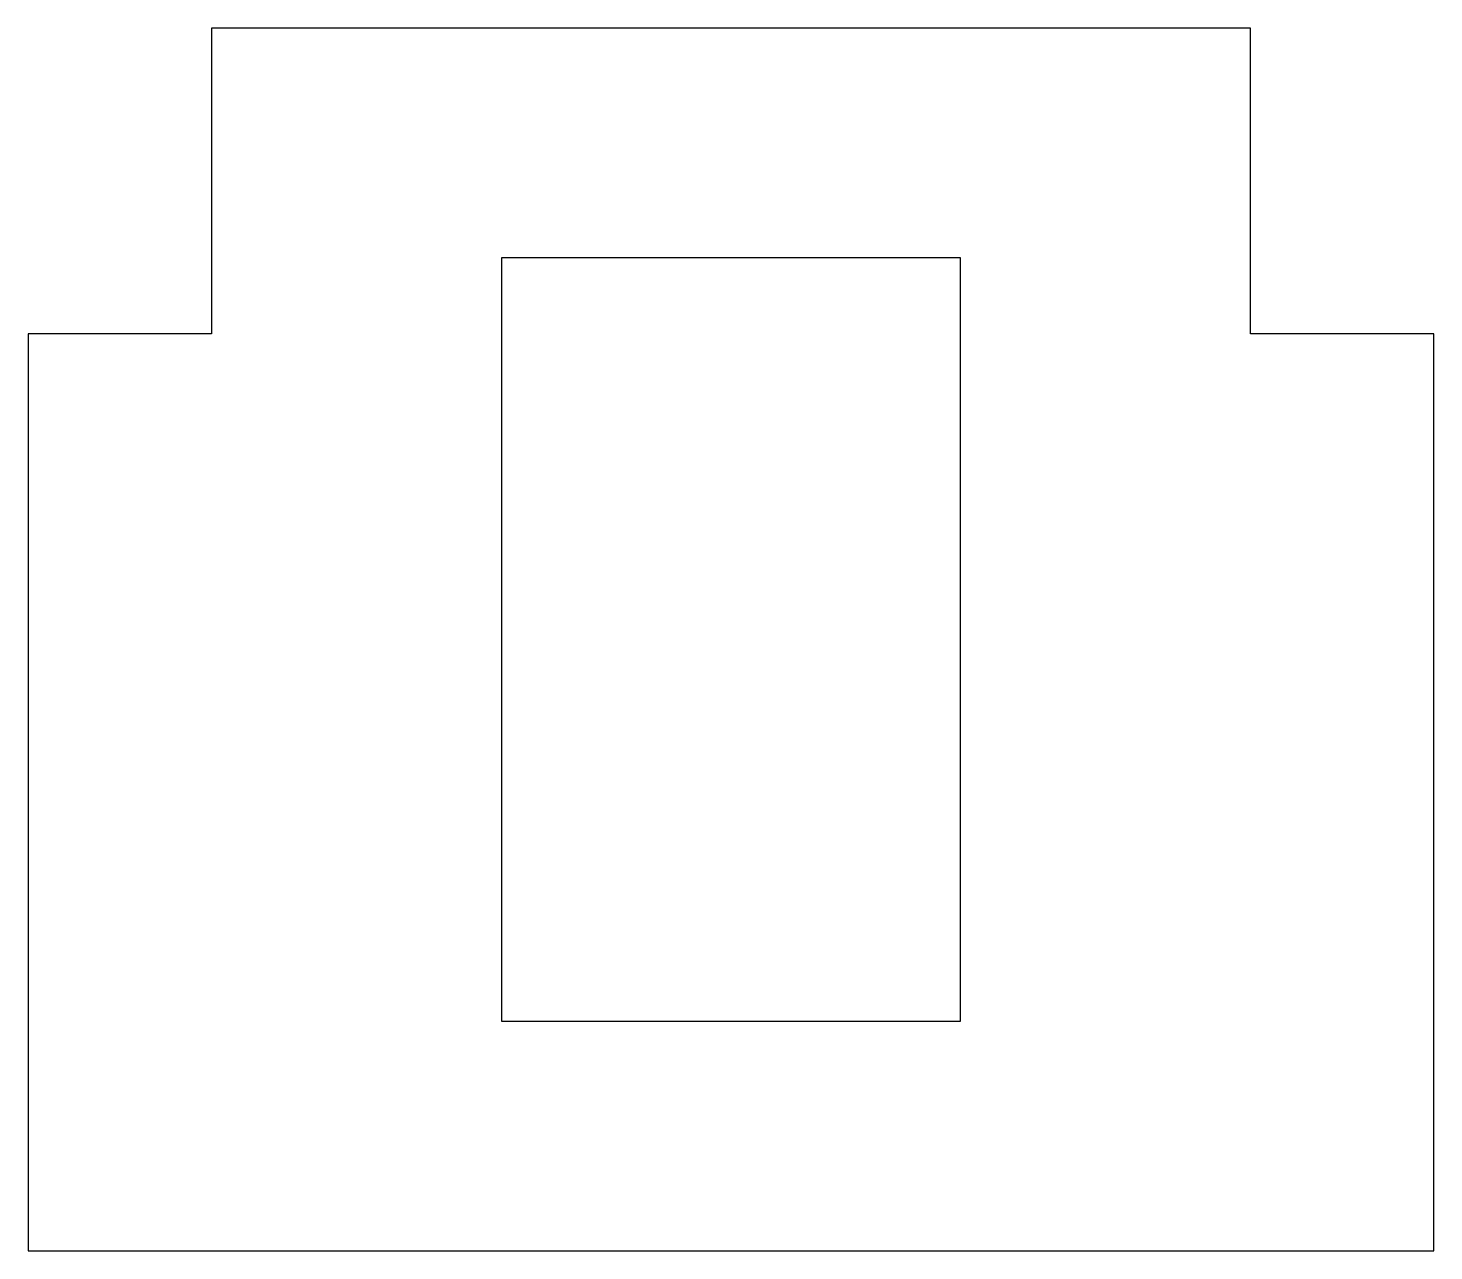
# Model space of a CAD drawing. Header units: millimetres. Extents: x -6 to 40, y 0 to 40.
import ezdxf

# ---------------------------------------------------------------- set-up
doc = ezdxf.new("R2010")
doc.units = ezdxf.units.MM

msp = doc.modelspace()

# ---------------------------------------------------------------- linework, layer by layer
for points in [[(-6, 0), (40, 0), (40, 30), (34, 30), (34, 40), (0, 40), (0, 30), (-6, 30)], [(9.5, 32.5), (24.5, 32.5), (24.5, 7.5), (9.5, 7.5)]]:
    msp.add_lwpolyline(points, close=True)

doc.saveas('drawing.dxf')
